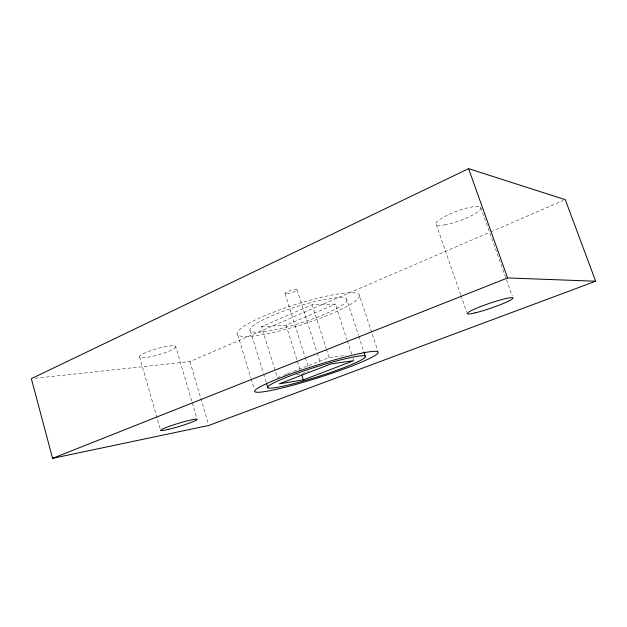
<?xml version="1.0" encoding="UTF-8"?>
<svg xmlns="http://www.w3.org/2000/svg" width="627" height="627" viewBox="0 0 627 627"><rect width="100%" height="100%" fill="white"/><g stroke="black" fill="none" stroke-linecap="round" stroke-linejoin="round"><path stroke-width="0.47" stroke-dasharray="3.13 2.35" d="M280.073 376.67L277.353 377.728L261.53 326.706L312.128 304.714L335.39 304.111L347.021 339.944M35.245 378.261L189.965 361.614L489.867 232.225M490.761 231.841L563.493 200.46M261.53 326.706L286.061 325.201L335.39 304.111M283.702 375.252L286.421 374.194M287.331 373.841L292.77 371.717M293.679 371.364L329.057 357.57L346.104 355.376M302.324 373.716L308.617 371.286M296.61 374.797L300.466 374.209M480.713 207.466L512.275 296.015M436.243 224.576L460.547 294.533M460.861 295.45L466.621 312.019M359.616 295.74A64.205 10.557 -17.6 0 1 267.847 333.611A64.205 10.557 -17.6 0 1 267.533 314.558A64.205 10.557 -17.6 0 1 359.616 295.74L377.689 350.642M346.903 299.831A50.803 8.339 -17.6 0 1 274.94 329.786A50.803 8.339 -17.6 0 1 273.411 315.122A50.803 8.339 -17.6 0 1 346.903 299.831L358.464 335.202M358.762 336.127L363.629 351.026M347.319 340.861L351.786 354.647M352.907 358.095L353.471 359.827M312.128 304.714L326.087 348.298M326.385 349.223L329.637 359.373M297.041 289.69L316.909 352.092M317.207 353.025L320.468 363.276M285.026 293.561L305.051 356.92M305.341 357.852L308.288 367.171M286.061 325.201L297.08 360.235M297.37 361.16L299.972 369.452M250.369 330.876L263.293 372.877M263.583 373.81L266.161 382.211M237.735 334.943L250.847 377.885M251.137 378.818L254.272 389.093M189.965 361.614L208.274 423.57M175.834 346.856A18.873 3.174 -15.9 0 1 147.98 357.233A18.873 3.174 -15.9 0 1 149.242 351.175A18.873 3.174 -15.9 0 1 175.834 346.856L191.98 401.813M192.254 402.746L196.627 417.645M139.523 356.794L160.073 428.453M444.519 224.928A23.889 4.961 -20.2 0 0 480.65 208.869A23.889 4.961 -20.2 0 0 450.014 213.964A23.889 4.961 -20.2 0 0 444.519 224.928M287.111 293.773A6.317 1.215 -17.6 0 0 296.955 290.042A6.317 1.215 -17.6 0 0 289.016 291.03A6.317 1.215 -17.6 0 0 287.111 293.773"/><path stroke-width="0.94" d="M468.596 168.663L31.35 378.677L52.59 458.337L208.822 425.443L595.65 281.225L565.288 199.684L468.596 168.663L507.58 277.933L595.65 281.225M52.59 458.337L507.58 277.933M303.264 379.907L353.753 360.69L331.08 363.895L279.242 383.834L303.264 379.907L301.689 374.899M363.934 351.951L365.455 356.606A51.32 4.906 -17.6 0 1 291.876 384.139A51.32 4.906 -17.6 0 1 292.213 375.118A51.32 4.906 -17.6 0 1 365.455 356.606M266.451 383.144L267.886 387.807M284.501 387.408A64.855 6.215 -17.6 0 0 378.3 352.499A64.855 6.215 -17.6 0 0 286.586 375.471A64.855 6.215 -17.6 0 0 284.501 387.408M475.172 312.849A24.273 2.508 -18.9 0 0 512.643 298.648A24.273 2.508 -18.9 0 0 482.273 305.945A24.273 2.508 -18.9 0 0 475.172 312.849M168.749 429.291A19.116 1.591 -16.8 0 0 197.176 419.51A19.116 1.591 -16.8 0 0 170.803 425.804A19.116 1.591 -16.8 0 0 168.749 429.291"/></g></svg>
